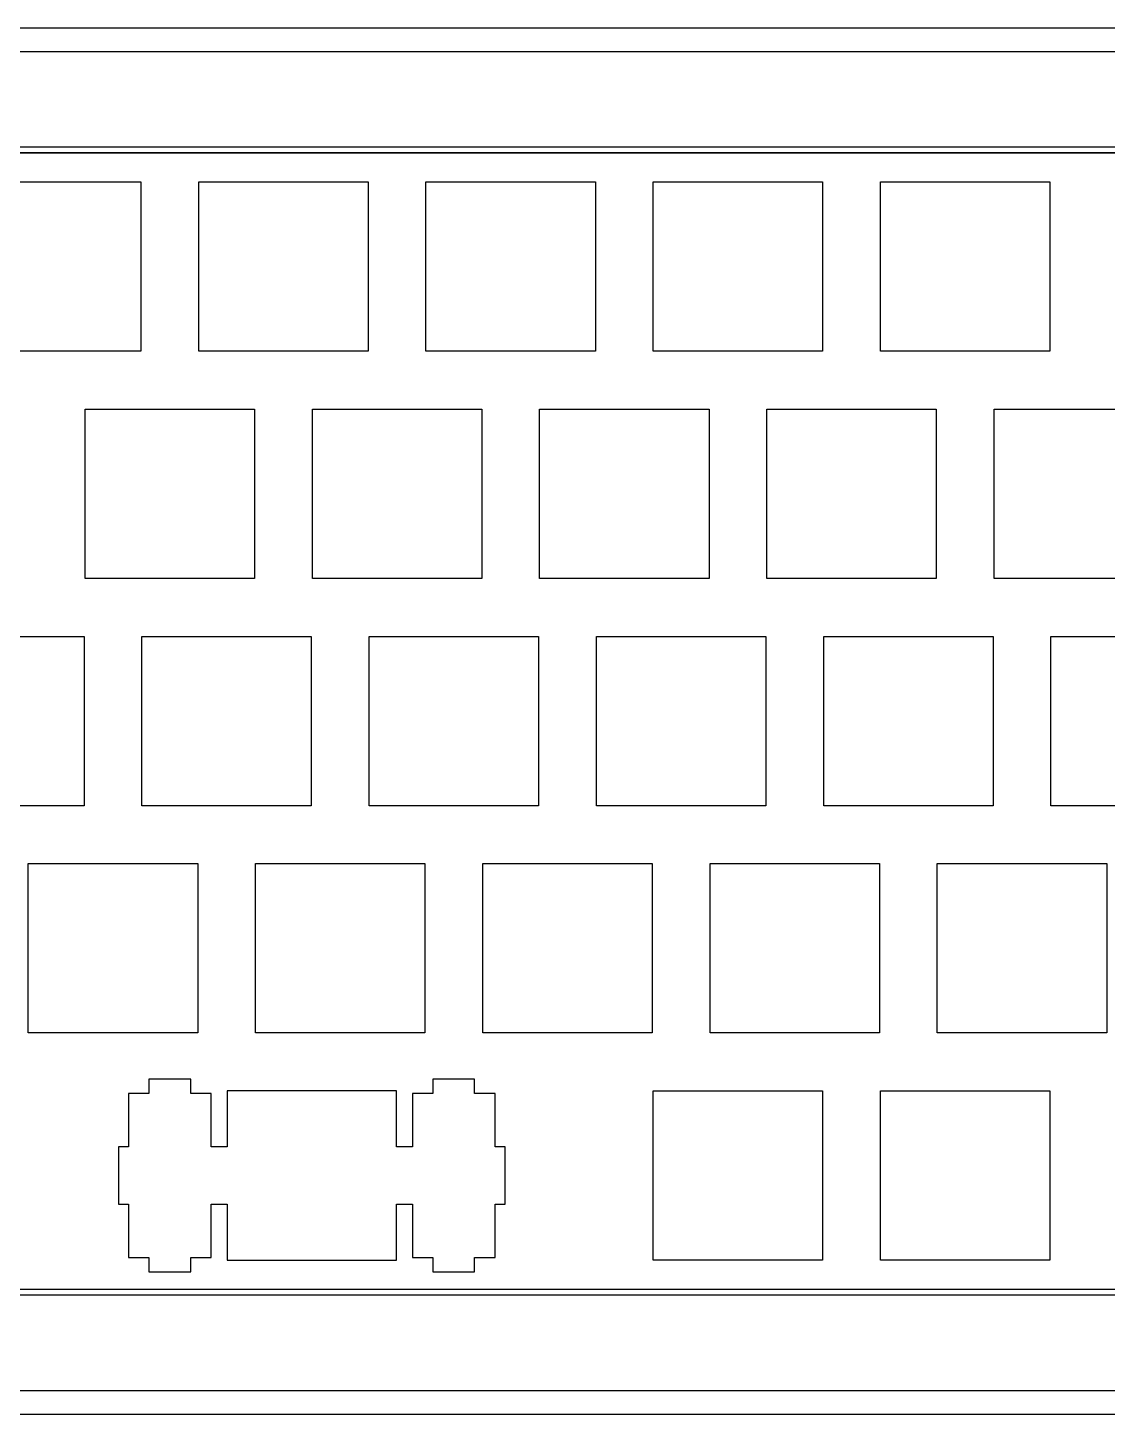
# Model space of a CAD drawing. Extents: x 8 to 363, y 8 to 124.
# Drawn here: x 183.2 to 273.7, y 8 to 124.2 of the extents above; entities that cross this region are included whole.
import ezdxf

# ---------------------------------------------------------------- set-up
doc = ezdxf.new("R2010")
doc.units = 0
doc.header["$MEASUREMENT"] = 0
doc.layers.get('0').update_dxf_attribs({"linetype": 'CONTINUOUS'})

msp = doc.modelspace()

# ---------------------------------------------------------------- linework, layer by layer
at = {"color": 0}
for p, q in [((176.09, 124.24), (362.8, 124.24)), ((176.09, 122.24), (360.8, 122.24)), ((176.09, 114.24), (352.8, 114.24)), ((176.09, 113.74), (352.3, 113.74)), ((176.09, 17.99), (290.89, 17.99)), ((176.09, 9.99), (360.8, 9.99)), ((176.09, 7.99), (362.8, 7.99))]:
    msp.add_line(p, q, dxfattribs=at)
for points in [[(176.09, 94.69), (166.56, 94.69), (166.56, 75.64), (171.32, 75.64), (171.32, 56.59), (180.85, 56.59), (180.85, 37.54), (176.09, 37.54), (176.09, 18.49), (290.39, 18.49), (290.39, 37.54), (309.44, 37.54), (309.44, 56.59), (328.49, 56.59), (328.49, 113.74), (176.09, 113.74)], [(192.71, 111.31), (192.71, 97.11), (178.51, 97.11), (178.51, 111.31)], [(211.76, 111.31), (211.76, 97.11), (197.56, 97.11), (197.56, 111.31)], [(230.81, 111.31), (230.81, 97.11), (216.61, 97.11), (216.61, 111.31)], [(249.86, 111.31), (249.86, 97.11), (235.66, 97.11), (235.66, 111.31)], [(268.91, 111.31), (268.91, 97.11), (254.71, 97.11), (254.71, 111.31)], [(202.24, 92.26), (202.24, 78.06), (188.04, 78.06), (188.04, 92.26)], [(221.29, 92.26), (221.29, 78.06), (207.09, 78.06), (207.09, 92.26)], [(240.34, 92.26), (240.34, 78.06), (226.14, 78.06), (226.14, 92.26)], [(259.39, 92.26), (259.39, 78.06), (245.19, 78.06), (245.19, 92.26)], [(278.44, 92.26), (278.44, 78.06), (264.24, 78.06), (264.24, 92.26)], [(187.95, 73.21), (187.95, 59.01), (173.75, 59.01), (173.75, 73.21)], [(207, 73.21), (207, 59.01), (192.8, 59.01), (192.8, 73.21)], [(226.05, 73.21), (226.05, 59.01), (211.85, 59.01), (211.85, 73.21)], [(245.1, 73.21), (245.1, 59.01), (230.9, 59.01), (230.9, 73.21)], [(264.15, 73.21), (264.15, 59.01), (249.95, 59.01), (249.95, 73.21)], [(283.2, 73.21), (283.2, 59.01), (269, 59.01), (269, 73.21)], [(197.48, 54.16), (197.48, 39.96), (183.27, 39.96), (183.27, 54.16)], [(216.52, 54.16), (216.52, 39.96), (202.32, 39.96), (202.32, 54.16)], [(235.57, 54.16), (235.57, 39.96), (221.37, 39.96), (221.37, 54.16)], [(254.62, 54.16), (254.62, 39.96), (240.42, 39.96), (240.42, 54.16)], [(273.68, 54.16), (273.68, 39.96), (259.47, 39.96), (259.47, 54.16)], [(249.86, 35.11), (249.86, 20.91), (235.66, 20.91), (235.66, 35.11)], [(268.91, 35.11), (268.91, 20.91), (254.71, 20.91), (254.71, 35.11)]]:
    msp.add_lwpolyline(points, close=True, dxfattribs=at)
for points in [[(222.42, 30.41), (222.42, 34.88), (220.69, 34.88), (220.69, 36.08), (217.19, 36.08), (217.19, 34.88), (215.47, 34.88), (215.47, 30.41), (214.14, 30.41), (214.14, 35.11), (199.94, 35.11), (199.94, 30.41), (198.62, 30.41), (198.62, 34.88), (196.89, 34.88), (196.89, 36.08), (193.39, 36.08), (193.39, 34.88), (191.67, 34.88), (191.67, 33.64)], [(215.47, 33.64), (215.47, 30.41), (214.14, 30.41), (214.14, 35.11), (199.94, 35.11), (199.94, 30.41), (198.62, 30.41), (198.62, 33.64)], [(191.67, 33.64), (191.67, 33.64), (191.67, 30.41), (190.84, 30.41), (190.84, 27.41)], [(223.24, 27.41), (223.24, 30.41), (222.42, 30.41), (222.42, 33.64)], [(190.84, 28.61), (190.84, 28.61), (190.84, 25.61), (191.67, 25.61), (191.67, 22.38)], [(222.42, 22.38), (222.42, 22.38), (222.42, 25.61), (223.24, 25.61), (223.24, 28.61)], [(191.67, 25.61), (191.67, 21.14), (193.39, 21.14), (193.39, 19.94), (196.89, 19.94), (196.89, 21.14), (198.62, 21.14), (198.62, 25.61), (199.94, 25.61), (199.94, 20.91), (214.14, 20.91), (214.14, 25.61), (215.47, 25.61), (215.47, 21.14), (217.19, 21.14), (217.19, 19.94), (220.69, 19.94), (220.69, 21.14), (222.42, 21.14), (222.42, 22.38)], [(198.62, 22.38), (198.62, 25.61), (199.94, 25.61), (199.94, 20.91), (214.14, 20.91), (214.14, 25.61), (215.47, 25.61), (215.47, 22.38)]]:
    msp.add_lwpolyline(points, dxfattribs=at)

doc.saveas('drawing.dxf')
